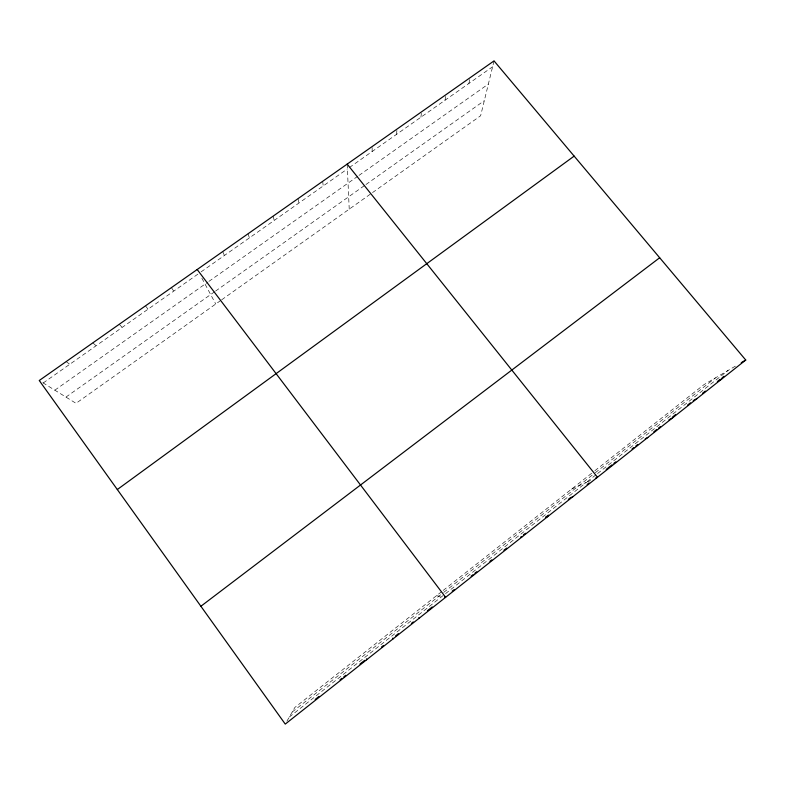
<?xml version="1.0" encoding="UTF-8"?>
<svg xmlns="http://www.w3.org/2000/svg" width="785" height="785" viewBox="0 0 785 785"><rect width="100%" height="100%" fill="white"/><g stroke="black" fill="none" stroke-linecap="round" stroke-linejoin="round"><path stroke-width="0.59" stroke-dasharray="3.92 2.94" d="M372.11 151.554L372.178 146.54M396.611 134.313L396.965 129.123M420.907 117.21L421.417 112.922M445.007 100.264L445.909 94.73M468.9 83.445L470.068 77.744M494.03 60.906L480.626 115.758L372.512 192.6M286.898 721.229L294.846 707.452L442.21 591.183M443.162 590.428L593.96 471.442M594.893 470.706L703.978 384.64L736.193 365.673M292.236 711.985L442.769 593.146M443.721 592.39L594.392 473.443M595.324 472.707L715.429 377.889M289.331 717.019L444.585 594.382M445.537 593.637L586.444 482.324L571.421 489.222M587.376 481.588L596.649 474.268M597.571 473.532L728.078 370.441M220.683 300.508L76.017 403.333L40.241 381.127M221.674 299.811L371.55 193.287M65.96 397.082L214.57 291.784M215.551 291.088L364.996 185.201M365.957 184.514L484.316 100.657M54.832 390.174L207.956 282.05M208.928 281.364L357.989 176.105M358.98 175.408L488.378 84.034M43.214 382.972L198.203 273.916M201.117 271.865L347.392 168.942M349.374 167.548L492.597 66.774M587.474 481.853L590.565 480.43M436.47 595.707L441.739 596.629M66.146 361.6L69.767 364.279M92.816 342.868L96.104 345.753M119.241 324.293L122.205 327.394M145.451 305.875L148.08 309.182M171.424 287.624L173.74 291.127M201.843 278.175L215.757 304.011M222.714 251.573L224.402 255.478M248.031 233.783L249.414 237.884M273.131 216.15L274.22 220.428M298.015 198.654L298.81 203.129M322.704 181.315L323.204 185.966M347.176 164.114L349.227 209.144"/><path stroke-width="1.18" d="M315.197 699.435L319.024 696.423M340.042 679.81L341.936 678.309M343.83 676.817L345.724 675.316M359.923 664.09L364.652 660.352M381.559 646.987L383.433 645.505M395.601 635.889L398.387 633.681M411.409 623.398L413.263 621.926M427.442 610.72L432.221 606.952M452.219 591.144L454.113 589.643M471.147 576.18L473.021 574.698M474.896 573.217L476.78 571.735M489.909 561.344L491.793 559.862M503.911 550.285L506.708 548.077M523.526 534.781L525.45 533.26M548.401 515.117L545.546 517.374L547.773 516.55M568.33 499.368L570.224 497.867M587.16 484.482L589.035 483.001M606.206 469.43L611.976 464.867M613.899 463.356L615.813 461.835M632.033 449.01L633.937 447.509M635.84 446.008L637.744 444.496M653.846 431.77L656.682 429.532M658.566 428.041L660.45 426.549M672.686 416.884L675.492 414.666M687.65 405.05L690.457 402.833M702.536 393.295L705.313 391.097M718.324 380.813L720.237 379.302M722.141 377.791L724.055 376.28M745.75 360.04L285.259 724.094L39.25 380.509L494.03 60.906L745.75 360.04L741.256 362.68M200.891 606.265L659.675 257.755M117.318 489.536L574.149 156.117M717.362 381.569L721.592 379.135M693.263 400.615L697.217 398.407M668.948 419.838L672.617 417.855M645.26 438.795L647.802 437.471M595.619 478.104L597.493 477.251L347.176 164.114M571.068 497.513L572.746 496.807M520.661 537.048L522.584 536.469M444.644 597.13L445.635 597.307L197.182 269.52M418.847 617.52L419.514 617.952M392.814 638.097L393.148 638.794M366.546 658.86L366.556 659.822"/></g></svg>
